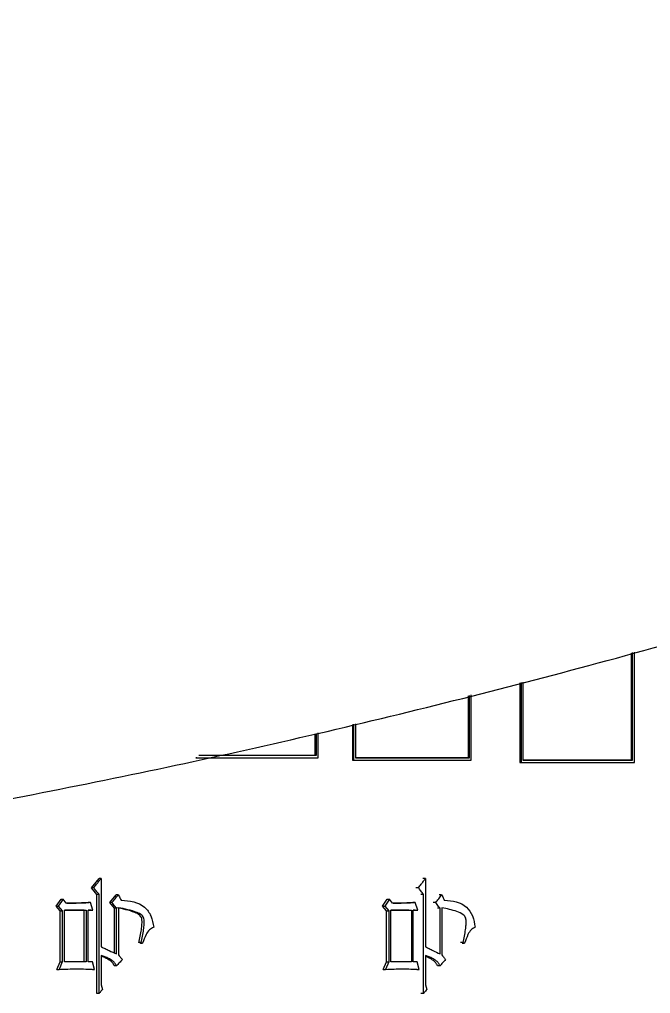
# Model space of a CAD drawing. Header units: millimetres. Extents: x 2251 to 4395, y 932 to 2449.
# Drawn here: x 3134.93 to 3148.21, y 1162.06 to 1182.57 of the extents above; entities that cross this region are included whole.
import ezdxf

# ---------------------------------------------------------------- set-up
doc = ezdxf.new("R2010")
doc.units = ezdxf.units.MM

msp = doc.modelspace()

# ---------------------------------------------------------------- linework, layer by layer
at = {"color": 7, "linetype": 'Continuous', "lineweight": 25}
for p, q in [((3147.807, 1169.226), (3147.807, 1166.971)), ((3147.837, 1166.971), (3147.837, 1169.235)), ((3147.873, 1166.921), (3147.873, 1169.245)), ((3145.462, 1168.6), (3145.462, 1166.921)), ((3145.49, 1168.607), (3145.49, 1166.921)), ((3145.527, 1168.616), (3145.527, 1166.971)), ((3144.373, 1168.329), (3144.373, 1167.021)), ((3144.4, 1167.021), (3144.4, 1168.336)), ((3144.438, 1166.971), (3144.438, 1168.345)), ((3141.213, 1167.021), (3141.213, 1167.543)), ((3141.937, 1167.723), (3141.937, 1166.971)), ((3141.963, 1167.73), (3141.963, 1166.971)), ((3142.002, 1167.739), (3142.002, 1167.021)), ((3141.149, 1167.527), (3141.149, 1167.071)), ((3141.174, 1167.534), (3141.174, 1167.071)), ((3138.641, 1167.021), (3141.188, 1167.021)), ((3138.665, 1167.021), (3138.641, 1167.021)), ((3141.174, 1167.071), (3141.149, 1167.071)), ((3141.188, 1167.021), (3141.213, 1167.021)), ((3141.937, 1166.971), (3142.376, 1166.971)), ((3141.937, 1166.971), (3141.963, 1166.971)), ((3142.579, 1166.971), (3144.411, 1166.971)), ((3144.373, 1167.021), (3144.4, 1167.021)), ((3144.411, 1166.971), (3144.438, 1166.971)), ((3147.807, 1166.971), (3147.837, 1166.971)), ((3145.462, 1166.921), (3147.844, 1166.921)), ((3145.462, 1166.921), (3145.49, 1166.921)), ((3147.844, 1166.921), (3147.873, 1166.921)), ((3136.445, 1164.285), (3136.603, 1164.48)), ((3136.648, 1164.48), (3136.603, 1164.48)), ((3136.648, 1164.48), (3136.648, 1163.041)), ((3143.476, 1164.48), (3143.423, 1164.48)), ((3143.476, 1164.48), (3143.476, 1163.041)), ((3136.49, 1164.285), (3136.445, 1164.285)), ((3136.559, 1164.144), (3136.445, 1164.285)), ((3143.327, 1164.285), (3143.274, 1164.285)), ((3136.604, 1164.144), (3136.559, 1164.144)), ((3136.559, 1162.057), (3136.559, 1164.144)), ((3136.604, 1162.057), (3136.604, 1164.144)), ((3136.83, 1163.971), (3136.961, 1164.134)), ((3137.006, 1164.134), (3136.961, 1164.134)), ((3143.435, 1164.145), (3143.381, 1164.145)), ((3143.435, 1162.057), (3143.435, 1164.145)), ((3143.815, 1164.134), (3143.761, 1164.134)), ((3135.699, 1163.896), (3135.804, 1164.047)), ((3135.699, 1163.896), (3135.742, 1163.896)), ((3135.787, 1163.798), (3135.699, 1163.896)), ((3135.848, 1164.047), (3135.742, 1163.896)), ((3135.742, 1163.896), (3135.83, 1163.798)), ((3135.804, 1164.047), (3135.848, 1164.047)), ((3135.91, 1163.961), (3135.848, 1164.047)), ((3136.42, 1163.971), (3136.375, 1163.971)), ((3136.472, 1163.809), (3136.42, 1163.971)), ((3136.875, 1163.971), (3136.83, 1163.971)), ((3136.926, 1163.852), (3136.83, 1163.971)), ((3136.971, 1163.852), (3136.926, 1163.852)), ((3136.926, 1162.911), (3136.926, 1163.852)), ((3136.971, 1162.89), (3136.971, 1163.852)), ((3137.015, 1163.863), (3137.015, 1162.868)), ((3142.568, 1163.896), (3142.668, 1164.047)), ((3142.568, 1163.896), (3142.621, 1163.896)), ((3142.652, 1163.798), (3142.568, 1163.896)), ((3142.721, 1164.047), (3142.621, 1163.896)), ((3142.621, 1163.896), (3142.704, 1163.798)), ((3142.668, 1164.047), (3142.721, 1164.047)), ((3142.779, 1163.961), (3142.721, 1164.047)), ((3143.261, 1163.971), (3143.208, 1163.971)), ((3143.311, 1163.809), (3143.261, 1163.971)), ((3143.691, 1163.971), (3143.637, 1163.971)), ((3143.782, 1163.852), (3143.728, 1163.852)), ((3143.782, 1162.89), (3143.782, 1163.852)), ((3143.823, 1163.863), (3143.823, 1162.868)), ((3135.787, 1163.798), (3135.83, 1163.798)), ((3135.787, 1162.727), (3135.787, 1163.798)), ((3135.83, 1163.798), (3135.83, 1162.727)), ((3135.875, 1162.727), (3135.875, 1163.809)), ((3135.875, 1163.809), (3136.332, 1163.809)), ((3136.288, 1163.809), (3135.875, 1163.809)), ((3136.288, 1163.809), (3136.332, 1163.809)), ((3136.288, 1162.727), (3136.288, 1163.809)), ((3136.332, 1163.809), (3136.332, 1162.727)), ((3136.376, 1162.727), (3136.376, 1163.809)), ((3136.376, 1163.809), (3136.472, 1163.809)), ((3136.428, 1163.809), (3136.376, 1163.809)), ((3136.428, 1163.809), (3136.472, 1163.809)), ((3142.652, 1163.798), (3142.704, 1163.798)), ((3142.652, 1162.727), (3142.652, 1163.798)), ((3142.704, 1163.798), (3142.704, 1162.727)), ((3142.746, 1162.727), (3142.746, 1163.809)), ((3142.746, 1163.809), (3143.178, 1163.809)), ((3143.125, 1163.809), (3142.746, 1163.809)), ((3143.125, 1163.809), (3143.178, 1163.809)), ((3143.178, 1163.809), (3143.178, 1162.727)), ((3143.219, 1162.727), (3143.219, 1163.809)), ((3143.219, 1163.809), (3143.311, 1163.809)), ((3143.257, 1163.809), (3143.219, 1163.809)), ((3143.257, 1163.809), (3143.311, 1163.809)), ((3137.486, 1163.128), (3137.44, 1163.128)), ((3137.475, 1163.117), (3137.44, 1163.128)), ((3137.475, 1163.117), (3137.521, 1163.117)), ((3137.486, 1163.128), (3137.521, 1163.117)), ((3144.267, 1163.128), (3144.213, 1163.128)), ((3144.245, 1163.117), (3144.3, 1163.117)), ((3144.267, 1163.128), (3144.3, 1163.117)), ((3136.648, 1162.857), (3136.648, 1162.241)), ((3143.476, 1162.857), (3143.476, 1162.241)), ((3135.716, 1162.565), (3135.787, 1162.727)), ((3135.83, 1162.727), (3135.76, 1162.565)), ((3135.787, 1162.727), (3135.83, 1162.727)), ((3136.332, 1162.727), (3135.875, 1162.727)), ((3136.464, 1162.727), (3136.376, 1162.727)), ((3136.507, 1162.565), (3136.464, 1162.727)), ((3136.971, 1162.641), (3136.926, 1162.641)), ((3142.585, 1162.565), (3142.652, 1162.727)), ((3142.704, 1162.727), (3142.637, 1162.565)), ((3142.652, 1162.727), (3142.704, 1162.727)), ((3143.178, 1162.727), (3142.746, 1162.727)), ((3143.302, 1162.727), (3143.219, 1162.727)), ((3143.344, 1162.565), (3143.302, 1162.727)), ((3143.782, 1162.641), (3143.728, 1162.641)), ((3135.716, 1162.565), (3135.76, 1162.565)), ((3136.463, 1162.565), (3136.507, 1162.565)), ((3142.585, 1162.565), (3142.637, 1162.565)), ((3143.29, 1162.565), (3143.344, 1162.565)), ((3136.648, 1162.241), (3136.674, 1162.143)), ((3143.476, 1162.241), (3143.501, 1162.143)), ((3136.604, 1162.057), (3136.559, 1162.057)), ((3143.435, 1162.057), (3143.381, 1162.057))]:
    msp.add_line(p, q, dxfattribs=at)
for points, knots in [([(3102.154, 1163.097), (3104.714, 1163.122), (3108.295, 1163.157), (3113.564, 1163.435), (3118.028, 1163.771), (3123.344, 1164.336), (3128.913, 1165.11), (3134.727, 1166.12), (3140.698, 1167.376), (3146.774, 1168.886), (3152.912, 1170.657), (3159.077, 1172.691), (3165.241, 1174.991), (3171.378, 1177.556), (3177.466, 1180.386), (3183.485, 1183.48), (3189.418, 1186.835), (3195.247, 1190.447), (3200.957, 1194.312), (3206.532, 1198.427), (3211.96, 1202.784), (3217.225, 1207.378), (3222.317, 1212.203), (3227.222, 1217.25), (3231.928, 1222.513), (3236.426, 1227.983), (3240.704, 1233.651), (3244.753, 1239.509), (3248.563, 1245.545), (3252.124, 1251.751), (3255.43, 1258.116), (3258.471, 1264.628), (3261.24, 1271.277), (3263.73, 1278.052), (3265.935, 1284.94), (3267.85, 1291.928), (3269.469, 1299.006), (3270.787, 1306.16), (3271.799, 1313.377), (3272.504, 1320.644), (3272.897, 1327.948), (3272.976, 1335.276), (3272.739, 1342.614), (3272.184, 1349.949), (3271.312, 1357.266), (3270.122, 1364.553), (3268.614, 1371.796), (3266.789, 1378.98), (3264.648, 1386.093), (3262.194, 1393.121), (3259.43, 1400.049), (3256.357, 1406.866), (3252.98, 1413.556), (3249.302, 1420.108), (3245.329, 1426.508), (3241.064, 1432.744), (3236.512, 1438.802), (3231.68, 1444.67), (3226.573, 1450.336), (3221.197, 1455.789), (3215.75, 1460.837), (3210.277, 1465.489), (3204.818, 1469.758), (3199.194, 1473.801), (3193.412, 1477.609), (3187.485, 1481.177), (3181.422, 1484.499), (3175.236, 1487.569), (3168.94, 1490.383), (3162.546, 1492.935), (3156.071, 1495.221), (3149.533, 1497.237), (3142.958, 1498.98), (3136.385, 1500.445), (3129.892, 1501.626), (3123.602, 1502.523), (3118.078, 1503.107), (3113.196, 1503.474), (3108.371, 1503.714), (3102.397, 1503.831), (3096.88, 1503.721), (3091.611, 1503.449), (3087.147, 1503.112), (3081.831, 1502.547), (3076.262, 1501.773), (3070.448, 1500.763), (3064.477, 1499.507), (3058.401, 1497.996), (3052.263, 1496.226), (3046.098, 1494.192), (3039.934, 1491.892), (3033.797, 1489.327), (3027.709, 1486.496), (3021.69, 1483.403), (3015.757, 1480.048), (3009.928, 1476.436), (3004.218, 1472.57), (2998.642, 1468.456), (2993.215, 1464.099), (2987.95, 1459.505), (2982.858, 1454.68), (2977.953, 1449.633), (2973.246, 1444.37), (2968.749, 1438.9), (2964.47, 1433.231), (2960.422, 1427.374), (2956.612, 1421.338), (2953.05, 1415.132), (2949.746, 1408.767), (2946.703, 1402.255), (2943.941, 1395.604), (2941.604, 1389.321), (2940.325, 1385.216), (2939.762, 1383.408)], [0, 0, 0, 0, 0.010207, 0.014274, 0.021037, 0.028056, 0.035587, 0.043451, 0.051578, 0.059911, 0.06841, 0.077044, 0.085791, 0.094634, 0.103558, 0.112554, 0.121612, 0.130726, 0.13989, 0.149098, 0.158347, 0.167633, 0.176954, 0.186306, 0.195688, 0.205098, 0.214535, 0.223996, 0.233481, 0.242989, 0.252518, 0.262068, 0.271639, 0.281229, 0.290838, 0.300466, 0.310113, 0.319778, 0.329461, 0.339162, 0.348881, 0.358618, 0.368373, 0.378146, 0.387938, 0.397748, 0.407578, 0.417427, 0.427296, 0.437185, 0.447097, 0.457031, 0.466988, 0.47697, 0.486979, 0.497016, 0.507082, 0.517181, 0.527315, 0.537488, 0.547704, 0.556915, 0.566123, 0.575327, 0.584526, 0.593719, 0.602905, 0.612082, 0.621247, 0.630396, 0.639524, 0.64862, 0.657668, 0.666638, 0.675463, 0.683979, 0.691963, 0.697606, 0.703501, 0.71122, 0.721427, 0.725494, 0.732257, 0.739276, 0.746807, 0.754671, 0.762798, 0.771131, 0.77963, 0.788264, 0.797011, 0.805853, 0.814778, 0.823774, 0.832832, 0.841946, 0.85111, 0.860318, 0.869567, 0.878853, 0.888174, 0.897526, 0.906908, 0.916318, 0.925755, 0.935216, 0.944701, 0.954208, 0.963738, 0.973288, 0.982858, 0.992449, 1, 1, 1, 1]), ([(3138.665, 1167.021), (3138.922, 1167.021), (3139.436, 1167.021), (3140.287, 1167.021), (3140.876, 1167.021), (3141.213, 1167.021)], [0, 0, 0, 0, 0.300085, 0.60017, 1, 1, 1, 1]), ([(3141.174, 1167.071), (3140.921, 1167.071), (3140.416, 1167.071), (3139.593, 1167.071), (3139.02, 1167.071), (3138.704, 1167.071)], [0, 0, 0, 0, 0.309667, 0.619333, 1, 1, 1, 1]), ([(3141.149, 1167.071), (3140.945, 1167.071), (3140.537, 1167.071), (3139.725, 1167.071), (3139.111, 1167.071), (3138.704, 1167.071)], [0, 0, 0, 0, 0.252458, 0.504916, 1, 1, 1, 1]), ([(3141.963, 1166.971), (3142.213, 1166.971), (3142.713, 1166.971), (3143.539, 1166.971), (3144.111, 1166.971), (3144.438, 1166.971)], [0, 0, 0, 0, 0.300085, 0.60017, 1, 1, 1, 1]), ([(3142.002, 1167.021), (3142.252, 1167.021), (3142.751, 1167.021), (3143.552, 1167.021), (3144.099, 1167.021), (3144.4, 1167.021)], [0, 0, 0, 0, 0.309667, 0.619333, 1, 1, 1, 1]), ([(3144.373, 1167.021), (3144.175, 1167.021), (3143.779, 1167.021), (3142.991, 1167.021), (3142.396, 1167.021), (3142.002, 1167.021)], [0, 0, 0, 0, 0.252756, 0.505512, 1, 1, 1, 1]), ([(3145.527, 1166.971), (3145.768, 1166.971), (3146.25, 1166.971), (3147.021, 1166.971), (3147.547, 1166.971), (3147.837, 1166.971)], [0, 0, 0, 0, 0.30968, 0.61936, 1, 1, 1, 1]), ([(3147.807, 1166.971), (3147.617, 1166.971), (3147.237, 1166.971), (3146.479, 1166.971), (3145.906, 1166.971), (3145.527, 1166.971)], [0, 0, 0, 0, 0.2531118, 0.5062236, 1, 1, 1, 1]), ([(3145.49, 1166.921), (3145.731, 1166.921), (3146.213, 1166.921), (3147.009, 1166.921), (3147.559, 1166.921), (3147.873, 1166.921)], [0, 0, 0, 0, 0.300085, 0.60017, 1, 1, 1, 1]), ([(3136.49, 1164.285), (3136.51, 1164.31), (3136.547, 1164.355), (3136.599, 1164.42), (3136.631, 1164.46), (3136.648, 1164.48)], [0, 0, 0, 0, 0.384573, 0.692287, 1, 1, 1, 1]), ([(3143.327, 1164.285), (3143.346, 1164.31), (3143.381, 1164.355), (3143.43, 1164.42), (3143.461, 1164.46), (3143.476, 1164.48)], [0, 0, 0, 0, 0.384573, 0.692287, 1, 1, 1, 1]), ([(3136.604, 1164.144), (3136.594, 1164.157), (3136.573, 1164.182), (3136.536, 1164.229), (3136.508, 1164.263), (3136.49, 1164.285)], [0, 0, 0, 0, 0.266245, 0.532491, 1, 1, 1, 1]), ([(3143.435, 1164.145), (3143.425, 1164.157), (3143.406, 1164.182), (3143.37, 1164.229), (3143.344, 1164.263), (3143.327, 1164.285)], [0, 0, 0, 0, 0.266245, 0.532491, 1, 1, 1, 1]), ([(3136.875, 1163.971), (3136.897, 1163.998), (3136.941, 1164.053), (3136.985, 1164.107), (3137.006, 1164.134)], [0, 0, 0, 0, 0.499999, 1, 1, 1, 1]), ([(3137.006, 1164.134), (3137.014, 1164.12), (3137.029, 1164.095), (3137.049, 1164.058), (3137.061, 1164.036), (3137.068, 1164.025)], [0, 0, 0, 0, 0.39043, 0.695215, 1, 1, 1, 1]), ([(3143.691, 1163.971), (3143.712, 1163.998), (3143.753, 1164.053), (3143.794, 1164.107), (3143.815, 1164.134)], [0, 0, 0, 0, 0.499999, 1, 1, 1, 1]), ([(3143.815, 1164.134), (3143.822, 1164.12), (3143.836, 1164.095), (3143.855, 1164.058), (3143.867, 1164.037), (3143.872, 1164.026)], [0, 0, 0, 0, 0.39043, 0.695215, 1, 1, 1, 1]), ([(3136.42, 1163.971), (3136.415, 1163.971), (3136.407, 1163.971), (3136.395, 1163.97), (3136.382, 1163.969), (3136.369, 1163.969), (3136.357, 1163.968), (3136.344, 1163.967), (3136.334, 1163.967), (3136.323, 1163.966), (3136.313, 1163.966), (3136.3, 1163.965), (3136.283, 1163.965), (3136.266, 1163.964), (3136.25, 1163.964), (3136.237, 1163.963), (3136.22, 1163.963), (3136.203, 1163.962), (3136.187, 1163.962), (3136.174, 1163.962), (3136.157, 1163.961), (3136.14, 1163.961), (3136.123, 1163.961), (3136.107, 1163.961), (3136.09, 1163.961), (3136.073, 1163.961), (3136.06, 1163.96), (3136.048, 1163.96), (3136.035, 1163.96), (3136.025, 1163.96), (3136.016, 1163.96), (3136.008, 1163.96), (3135.999, 1163.96), (3135.991, 1163.96), (3135.985, 1163.96), (3135.978, 1163.96), (3135.97, 1163.96), (3135.961, 1163.96), (3135.953, 1163.96), (3135.945, 1163.96), (3135.936, 1163.96), (3135.928, 1163.96), (3135.92, 1163.961), (3135.914, 1163.961), (3135.91, 1163.961)], [0, 0, 0, 0, 0.024742, 0.049483, 0.074225, 0.098967, 0.123709, 0.14845, 0.173192, 0.185563, 0.210305, 0.235047, 0.259788, 0.309272, 0.334014, 0.358756, 0.383497, 0.432981, 0.457723, 0.482464, 0.507206, 0.55669, 0.581432, 0.606173, 0.655657, 0.680399, 0.70514, 0.729882, 0.754624, 0.779366, 0.791736, 0.804107, 0.828849, 0.84122, 0.853591, 0.865962, 0.878333, 0.903074, 0.915445, 0.927816, 0.952558, 0.964929, 0.9773, 1, 1, 1, 1]), ([(3135.925, 1163.96), (3135.939, 1163.96), (3136.021, 1163.96), (3136.172, 1163.962), (3136.307, 1163.968), (3136.375, 1163.971)], [0, 0, 0, 0, 0.093797, 0.546774, 1, 1, 1, 1]), ([(3136.971, 1163.852), (3136.961, 1163.865), (3136.94, 1163.891), (3136.908, 1163.931), (3136.886, 1163.958), (3136.875, 1163.971)], [0, 0, 0, 0, 0.314653, 0.657326, 1, 1, 1, 1]), ([(3137.44, 1163.128), (3137.461, 1163.218), (3137.49, 1163.347), (3137.509, 1163.517), (3137.511, 1163.612), (3137.487, 1163.676), (3137.44, 1163.726), (3137.269, 1163.806), (3137.101, 1163.838), (3136.97, 1163.863)], [0, 0, 0, 0, 0.238634, 0.338047, 0.438194, 0.475532, 0.512995, 0.619423, 1, 1, 1, 1]), ([(3137.486, 1163.128), (3137.507, 1163.218), (3137.536, 1163.347), (3137.555, 1163.517), (3137.557, 1163.612), (3137.533, 1163.676), (3137.486, 1163.726), (3137.315, 1163.806), (3137.147, 1163.838), (3137.015, 1163.863)], [0, 0, 0, 0, 0.238484, 0.337767, 0.43778, 0.475122, 0.512592, 0.618725, 1, 1, 1, 1]), ([(3137.068, 1164.025), (3137.248, 1164.007), (3137.503, 1163.982), (3137.713, 1163.693), (3137.741, 1163.534), (3137.756, 1163.452)], [0, 0, 0, 0, 0.544628, 0.767125, 1, 1, 1, 1]), ([(3143.261, 1163.971), (3143.257, 1163.971), (3143.249, 1163.971), (3143.237, 1163.97), (3143.225, 1163.969), (3143.213, 1163.969), (3143.201, 1163.968), (3143.19, 1163.968), (3143.18, 1163.967), (3143.17, 1163.967), (3143.16, 1163.966), (3143.148, 1163.966), (3143.132, 1163.965), (3143.116, 1163.964), (3143.1, 1163.964), (3143.088, 1163.963), (3143.073, 1163.963), (3143.057, 1163.962), (3143.041, 1163.962), (3143.029, 1163.962), (3143.013, 1163.961), (3142.997, 1163.961), (3142.981, 1163.961), (3142.965, 1163.961), (3142.949, 1163.961), (3142.933, 1163.961), (3142.921, 1163.961), (3142.91, 1163.96), (3142.898, 1163.96), (3142.888, 1163.96), (3142.88, 1163.96), (3142.872, 1163.96), (3142.864, 1163.96), (3142.856, 1163.96), (3142.85, 1163.96), (3142.844, 1163.96), (3142.836, 1163.96), (3142.828, 1163.96), (3142.82, 1163.96), (3142.812, 1163.96), (3142.804, 1163.961), (3142.796, 1163.961), (3142.788, 1163.961), (3142.783, 1163.961), (3142.779, 1163.961)], [0, 0, 0, 0, 0.024742, 0.049483, 0.074225, 0.098967, 0.123709, 0.14845, 0.173192, 0.185563, 0.210305, 0.235047, 0.259788, 0.309272, 0.334014, 0.358756, 0.383497, 0.432981, 0.457723, 0.482464, 0.507206, 0.55669, 0.581431, 0.606173, 0.655657, 0.680399, 0.70514, 0.729882, 0.754624, 0.779366, 0.791736, 0.804107, 0.828849, 0.84122, 0.853591, 0.865962, 0.878333, 0.903074, 0.915445, 0.927816, 0.952558, 0.964929, 0.9773, 1, 1, 1, 1]), ([(3142.797, 1163.961), (3142.805, 1163.961), (3142.878, 1163.96), (3143.015, 1163.962), (3143.143, 1163.968), (3143.208, 1163.971)], [0, 0, 0, 0, 0.061457, 0.530599, 1, 1, 1, 1]), ([(3143.782, 1163.852), (3143.772, 1163.865), (3143.752, 1163.891), (3143.722, 1163.931), (3143.701, 1163.958), (3143.691, 1163.971)], [0, 0, 0, 0, 0.314653, 0.657326, 1, 1, 1, 1]), ([(3144.267, 1163.128), (3144.286, 1163.218), (3144.31, 1163.328), (3144.327, 1163.47), (3144.333, 1163.551), (3144.33, 1163.631), (3144.304, 1163.688), (3144.243, 1163.743), (3144.081, 1163.809), (3143.928, 1163.841), (3143.823, 1163.863)], [0, 0, 0, 0, 0.237785, 0.287938, 0.366632, 0.446055, 0.486951, 0.527634, 0.676721, 1, 1, 1, 1]), ([(3143.872, 1164.026), (3144.043, 1164.007), (3144.283, 1163.982), (3144.481, 1163.693), (3144.507, 1163.534), (3144.521, 1163.452)], [0, 0, 0, 0, 0.544628, 0.767125, 1, 1, 1, 1]), ([(3137.756, 1163.452), (3137.723, 1163.437), (3137.655, 1163.405), (3137.58, 1163.277), (3137.544, 1163.178), (3137.521, 1163.117)], [0, 0, 0, 0, 0.267599, 0.548584, 1, 1, 1, 1]), ([(3144.521, 1163.452), (3144.49, 1163.437), (3144.426, 1163.405), (3144.356, 1163.277), (3144.321, 1163.178), (3144.3, 1163.117)], [0, 0, 0, 0, 0.267599, 0.548584, 1, 1, 1, 1]), ([(3136.648, 1163.041), (3136.675, 1163.028), (3136.731, 1163.002), (3136.839, 1162.952), (3136.919, 1162.914), (3136.971, 1162.89)], [0, 0, 0, 0, 0.257226, 0.514452, 1, 1, 1, 1]), ([(3143.476, 1163.041), (3143.502, 1163.028), (3143.555, 1163.002), (3143.657, 1162.952), (3143.732, 1162.914), (3143.782, 1162.89)], [0, 0, 0, 0, 0.257226, 0.514452, 1, 1, 1, 1]), ([(3136.971, 1162.641), (3136.959, 1162.662), (3136.935, 1162.705), (3136.876, 1162.756), (3136.806, 1162.795), (3136.728, 1162.83), (3136.674, 1162.848), (3136.648, 1162.857)], [0, 0, 0, 0, 0.176065, 0.348002, 0.566634, 0.783694, 1, 1, 1, 1]), ([(3136.926, 1162.641), (3136.914, 1162.662), (3136.89, 1162.705), (3136.831, 1162.756), (3136.761, 1162.795), (3136.698, 1162.824), (3136.659, 1162.837), (3136.648, 1162.841)], [0, 0, 0, 0, 0.200458, 0.396149, 0.644927, 0.891891, 1, 1, 1, 1]), ([(3137.015, 1162.868), (3137.025, 1162.856), (3137.043, 1162.833), (3137.07, 1162.801), (3137.086, 1162.781), (3137.094, 1162.771)], [0, 0, 0, 0, 0.384577, 0.692288, 1, 1, 1, 1]), ([(3143.782, 1162.641), (3143.77, 1162.663), (3143.748, 1162.705), (3143.692, 1162.756), (3143.626, 1162.795), (3143.552, 1162.83), (3143.501, 1162.848), (3143.476, 1162.857)], [0, 0, 0, 0, 0.176065, 0.348002, 0.566634, 0.783694, 1, 1, 1, 1]), ([(3143.728, 1162.641), (3143.716, 1162.663), (3143.694, 1162.705), (3143.638, 1162.756), (3143.572, 1162.795), (3143.516, 1162.822), (3143.483, 1162.834), (3143.476, 1162.837)], [0, 0, 0, 0, 0.208214, 0.411477, 0.669881, 0.9264, 1, 1, 1, 1]), ([(3143.823, 1162.868), (3143.832, 1162.856), (3143.85, 1162.833), (3143.874, 1162.801), (3143.889, 1162.781), (3143.897, 1162.771)], [0, 0, 0, 0, 0.384577, 0.692287, 1, 1, 1, 1]), ([(3137.094, 1162.771), (3137.083, 1162.759), (3137.061, 1162.736), (3137.02, 1162.693), (3136.99, 1162.661), (3136.971, 1162.641)], [0, 0, 0, 0, 0.267463, 0.534927, 1, 1, 1, 1]), ([(3143.897, 1162.771), (3143.887, 1162.759), (3143.866, 1162.736), (3143.828, 1162.693), (3143.8, 1162.661), (3143.782, 1162.641)], [0, 0, 0, 0, 0.267463, 0.534927, 1, 1, 1, 1]), ([(3135.76, 1162.565), (3135.823, 1162.568), (3135.949, 1162.574), (3136.198, 1162.578), (3136.384, 1162.57), (3136.507, 1162.565)], [0, 0, 0, 0, 0.252085, 0.504198, 1, 1, 1, 1]), ([(3142.637, 1162.565), (3142.697, 1162.568), (3142.816, 1162.574), (3143.052, 1162.578), (3143.227, 1162.57), (3143.344, 1162.565)], [0, 0, 0, 0, 0.252085, 0.504198, 1, 1, 1, 1]), ([(3136.674, 1162.143), (3136.664, 1162.131), (3136.647, 1162.11), (3136.624, 1162.081), (3136.611, 1162.065), (3136.604, 1162.057)], [0, 0, 0, 0, 0.42836, 0.71418, 1, 1, 1, 1]), ([(3143.501, 1162.143), (3143.492, 1162.131), (3143.476, 1162.11), (3143.454, 1162.082), (3143.441, 1162.065), (3143.435, 1162.057)], [0, 0, 0, 0, 0.42836, 0.71418, 1, 1, 1, 1])]:
    msp.add_open_spline(points, degree=3, knots=knots, dxfattribs=at)

doc.saveas('drawing.dxf')
